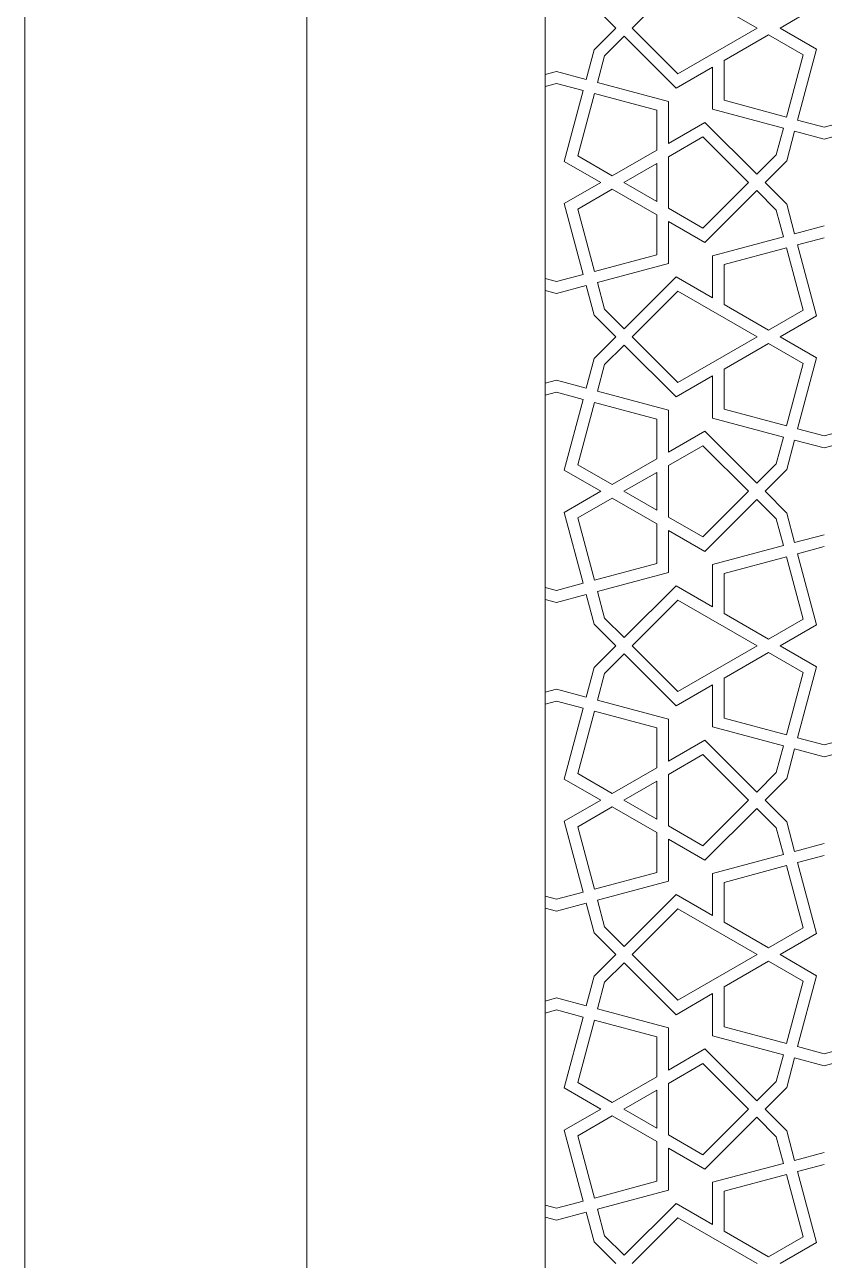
# Model space of a CAD drawing. Header units: metres. Extents: x 7064 to 15770, y 8440 to 11994.
# Drawn here: x 14418.8 to 14537.6, y 11085.3 to 11269.1 of the extents above; entities that cross this region are included whole.
import ezdxf

# ---------------------------------------------------------------- set-up
doc = ezdxf.new("R2010")
doc.units = ezdxf.units.M
doc.layers.add('GÖRÜNÜŞ 015-O4M', color=125, linetype='Continuous', lineweight=15)

msp = doc.modelspace()

# ---------------------------------------------------------------- linework, layer by layer
at = {"layer": 'GÖRÜNÜŞ 015-O4M', "color": 0}
for p, q in [((14509.073, 11268.621), (14515.861, 11275.409)), ((14515.861, 11275.409), (14527.617, 11268.621)), ((14503.415, 11271.846), (14506.64, 11268.621)), ((14536.483, 11271.754), (14531.057, 11268.621)), ((14503.415, 11265.396), (14506.64, 11268.621)), ((14509.073, 11268.621), (14515.861, 11261.834)), ((14515.861, 11261.834), (14527.617, 11268.621)), ((14536.483, 11265.489), (14531.057, 11268.621)), ((14504.958, 11264.506), (14507.857, 11267.405)), ((14507.857, 11267.405), (14515.578, 11259.684)), ((14522.723, 11263.81), (14529.337, 11267.628)), ((14534.48, 11264.659), (14529.337, 11267.628)), ((14503.415, 11265.396), (14502.235, 11260.991)), ((14533.657, 11254.942), (14536.483, 11265.489)), ((14504.958, 11264.506), (14503.896, 11260.546)), ((14522.723, 11257.871), (14522.723, 11263.81)), ((14531.996, 11255.387), (14534.48, 11264.659)), ((14497.83, 11262.171), (14496.129, 11261.716)), ((14497.83, 11262.171), (14502.235, 11260.991)), ((14515.578, 11259.684), (14521.003, 11262.817)), ((14521.003, 11256.552), (14521.003, 11262.817)), ((14497.83, 11260.391), (14496.129, 11259.935)), ((14497.83, 11260.391), (14501.79, 11259.33)), ((14501.79, 11259.33), (14498.964, 11248.782)), ((14503.896, 11260.546), (14514.443, 11257.72)), ((14503.451, 11258.884), (14500.967, 11249.612)), ((14503.451, 11258.884), (14512.723, 11256.4)), ((14514.443, 11257.72), (14514.443, 11251.455)), ((14531.996, 11255.387), (14522.723, 11257.871)), ((14512.723, 11256.4), (14512.723, 11250.461)), ((14531.551, 11253.725), (14521.003, 11256.552)), ((14519.869, 11254.587), (14514.443, 11251.455)), ((14527.59, 11246.866), (14519.869, 11254.587)), ((14537.617, 11253.881), (14533.657, 11254.942)), ((14537.617, 11253.881), (14541.578, 11254.942)), ((14519.586, 11252.438), (14514.443, 11249.468)), ((14526.374, 11245.65), (14519.586, 11252.438)), ((14530.489, 11249.765), (14531.551, 11253.725)), ((14532.031, 11248.875), (14533.212, 11253.28)), ((14537.617, 11252.1), (14533.212, 11253.28)), ((14537.617, 11252.1), (14542.023, 11253.28)), ((14512.723, 11250.461), (14506.11, 11246.643)), ((14504.39, 11245.65), (14498.964, 11248.782)), ((14506.11, 11246.643), (14500.967, 11249.612)), ((14512.723, 11248.475), (14507.83, 11245.65)), ((14512.723, 11242.824), (14512.723, 11248.475)), ((14514.443, 11241.831), (14514.443, 11249.468)), ((14530.489, 11249.765), (14527.59, 11246.866)), ((14532.031, 11248.875), (14528.806, 11245.65)), ((14504.39, 11245.65), (14498.964, 11242.517)), ((14506.11, 11244.657), (14500.967, 11241.688)), ((14512.723, 11240.838), (14506.11, 11244.657)), ((14512.723, 11242.824), (14507.83, 11245.65)), ((14526.374, 11245.65), (14519.586, 11238.862)), ((14532.031, 11242.425), (14528.806, 11245.65)), ((14527.59, 11244.434), (14519.869, 11236.713)), ((14530.489, 11241.535), (14527.59, 11244.434)), ((14501.79, 11231.97), (14498.964, 11242.517)), ((14503.451, 11232.415), (14500.967, 11241.688)), ((14519.586, 11238.862), (14514.443, 11241.831)), ((14530.489, 11241.535), (14531.551, 11237.574)), ((14532.031, 11242.425), (14533.212, 11238.019)), ((14512.723, 11234.9), (14512.723, 11240.838)), ((14514.443, 11233.58), (14514.443, 11239.845)), ((14519.869, 11236.713), (14514.443, 11239.845)), ((14537.617, 11239.2), (14533.212, 11238.019)), ((14531.551, 11237.574), (14521.003, 11234.748)), ((14537.617, 11237.419), (14533.657, 11236.358)), ((14531.996, 11235.913), (14522.723, 11233.428)), ((14531.996, 11235.913), (14534.48, 11226.641)), ((14533.657, 11236.358), (14536.483, 11225.811)), ((14503.451, 11232.415), (14512.723, 11234.9)), ((14503.896, 11230.754), (14514.443, 11233.58)), ((14521.003, 11234.748), (14521.003, 11228.483)), ((14497.83, 11230.909), (14501.79, 11231.97)), ((14522.723, 11233.428), (14522.723, 11227.49)), ((14497.83, 11230.909), (14496.129, 11231.365)), ((14497.83, 11229.128), (14502.235, 11230.309)), ((14503.415, 11225.903), (14502.235, 11230.309)), ((14504.958, 11226.794), (14503.896, 11230.754)), ((14507.857, 11223.895), (14515.578, 11231.616)), ((14515.578, 11231.616), (14521.003, 11228.483)), ((14497.83, 11229.128), (14496.129, 11229.584)), ((14509.073, 11222.678), (14515.861, 11229.466)), ((14515.861, 11229.466), (14527.617, 11222.678)), ((14504.958, 11226.794), (14507.857, 11223.895)), ((14522.723, 11227.49), (14529.337, 11223.671)), ((14534.48, 11226.641), (14529.337, 11223.671)), ((14503.415, 11225.903), (14506.64, 11222.678)), ((14536.483, 11225.811), (14531.057, 11222.678)), ((14503.415, 11219.453), (14506.64, 11222.678)), ((14509.073, 11222.678), (14515.861, 11215.891)), ((14515.861, 11215.891), (14527.617, 11222.678)), ((14536.483, 11219.546), (14531.057, 11222.678)), ((14504.958, 11218.563), (14507.857, 11221.462)), ((14507.857, 11221.462), (14515.578, 11213.741)), ((14522.723, 11217.867), (14529.337, 11221.685)), ((14534.48, 11218.716), (14529.337, 11221.685)), ((14503.415, 11219.453), (14502.235, 11215.048)), ((14533.657, 11208.999), (14536.483, 11219.546)), ((14504.958, 11218.563), (14503.896, 11214.603)), ((14522.723, 11211.928), (14522.723, 11217.867)), ((14531.996, 11209.444), (14534.48, 11218.716)), ((14497.83, 11216.228), (14496.129, 11215.773)), ((14497.83, 11216.228), (14502.235, 11215.048)), ((14515.578, 11213.741), (14521.003, 11216.874)), ((14521.003, 11210.609), (14521.003, 11216.874)), ((14497.83, 11214.448), (14496.129, 11213.992)), ((14497.83, 11214.448), (14501.79, 11213.387)), ((14501.79, 11213.387), (14498.964, 11202.839)), ((14503.896, 11214.603), (14514.443, 11211.777)), ((14503.451, 11212.941), (14500.967, 11203.669)), ((14503.451, 11212.941), (14512.723, 11210.457)), ((14514.443, 11211.777), (14514.443, 11205.512)), ((14531.996, 11209.444), (14522.723, 11211.928)), ((14512.723, 11210.457), (14512.723, 11204.519)), ((14531.551, 11207.782), (14521.003, 11210.609)), ((14519.869, 11208.644), (14514.443, 11205.512)), ((14527.59, 11200.923), (14519.869, 11208.644)), ((14537.617, 11207.938), (14533.657, 11208.999)), ((14537.617, 11207.938), (14541.578, 11208.999)), ((14519.586, 11206.495), (14514.443, 11203.525)), ((14526.374, 11199.707), (14519.586, 11206.495)), ((14530.489, 11203.822), (14531.551, 11207.782)), ((14532.031, 11202.932), (14533.212, 11207.337)), ((14537.617, 11206.157), (14533.212, 11207.337)), ((14537.617, 11206.157), (14542.023, 11207.337)), ((14512.723, 11204.519), (14506.11, 11200.7)), ((14504.39, 11199.707), (14498.964, 11202.839)), ((14506.11, 11200.7), (14500.967, 11203.669)), ((14512.723, 11202.532), (14507.83, 11199.707)), ((14512.723, 11196.881), (14512.723, 11202.532)), ((14514.443, 11195.888), (14514.443, 11203.525)), ((14530.489, 11203.822), (14527.59, 11200.923)), ((14532.031, 11202.932), (14528.806, 11199.707)), ((14504.39, 11199.707), (14498.964, 11196.574)), ((14506.11, 11198.714), (14500.967, 11195.745)), ((14512.723, 11194.895), (14506.11, 11198.714)), ((14512.723, 11196.881), (14507.83, 11199.707)), ((14526.374, 11199.707), (14519.586, 11192.919)), ((14532.031, 11196.482), (14528.806, 11199.707)), ((14527.59, 11198.491), (14519.869, 11190.77)), ((14530.489, 11195.592), (14527.59, 11198.491)), ((14501.79, 11186.027), (14498.964, 11196.574)), ((14503.451, 11186.472), (14500.967, 11195.745)), ((14519.586, 11192.919), (14514.443, 11195.888)), ((14530.489, 11195.592), (14531.551, 11191.631)), ((14532.031, 11196.482), (14533.212, 11192.076)), ((14512.723, 11188.957), (14512.723, 11194.895)), ((14514.443, 11187.637), (14514.443, 11193.902)), ((14519.869, 11190.77), (14514.443, 11193.902)), ((14537.617, 11193.257), (14533.212, 11192.076)), ((14531.551, 11191.631), (14521.003, 11188.805)), ((14537.617, 11191.476), (14533.657, 11190.415)), ((14531.996, 11189.97), (14522.723, 11187.485)), ((14531.996, 11189.97), (14534.48, 11180.698)), ((14533.657, 11190.415), (14536.483, 11179.868)), ((14503.451, 11186.472), (14512.723, 11188.957)), ((14503.896, 11184.811), (14514.443, 11187.637)), ((14521.003, 11188.805), (14521.003, 11182.54)), ((14497.83, 11184.966), (14501.79, 11186.027)), ((14522.723, 11187.485), (14522.723, 11181.547)), ((14497.83, 11184.966), (14496.129, 11185.422)), ((14497.83, 11183.185), (14502.235, 11184.366)), ((14503.415, 11179.96), (14502.235, 11184.366)), ((14504.958, 11180.851), (14503.896, 11184.811)), ((14507.857, 11177.952), (14515.578, 11185.673)), ((14515.578, 11185.673), (14521.003, 11182.54)), ((14497.83, 11183.185), (14496.129, 11183.641)), ((14509.073, 11176.735), (14515.861, 11183.523)), ((14515.861, 11183.523), (14527.617, 11176.735)), ((14504.958, 11180.851), (14507.857, 11177.952)), ((14522.723, 11181.547), (14529.337, 11177.728)), ((14534.48, 11180.698), (14529.337, 11177.728)), ((14503.415, 11179.96), (14506.64, 11176.735)), ((14536.483, 11179.868), (14531.057, 11176.735)), ((14503.415, 11173.51), (14506.64, 11176.735)), ((14509.073, 11176.735), (14515.861, 11169.948)), ((14515.861, 11169.948), (14527.617, 11176.735)), ((14536.483, 11173.603), (14531.057, 11176.735)), ((14504.958, 11172.62), (14507.857, 11175.519)), ((14507.857, 11175.519), (14515.578, 11167.798)), ((14522.723, 11171.924), (14529.337, 11175.742)), ((14534.48, 11172.773), (14529.337, 11175.742)), ((14503.415, 11173.51), (14502.235, 11169.105)), ((14533.657, 11163.056), (14536.483, 11173.603)), ((14504.958, 11172.62), (14503.896, 11168.66)), ((14522.723, 11165.985), (14522.723, 11171.924)), ((14531.996, 11163.501), (14534.48, 11172.773)), ((14497.83, 11170.285), (14496.129, 11169.83)), ((14497.83, 11170.285), (14502.235, 11169.105)), ((14515.578, 11167.798), (14521.003, 11170.931)), ((14521.003, 11164.666), (14521.003, 11170.931)), ((14497.83, 11168.505), (14496.129, 11168.049)), ((14497.83, 11168.505), (14501.79, 11167.444)), ((14501.79, 11167.444), (14498.964, 11156.896)), ((14503.896, 11168.66), (14514.443, 11165.834)), ((14503.451, 11166.998), (14500.967, 11157.726)), ((14503.451, 11166.998), (14512.723, 11164.514)), ((14514.443, 11165.834), (14514.443, 11159.569)), ((14531.996, 11163.501), (14522.723, 11165.985)), ((14512.723, 11164.514), (14512.723, 11158.576)), ((14531.551, 11161.839), (14521.003, 11164.666)), ((14519.869, 11162.701), (14514.443, 11159.569)), ((14527.59, 11154.98), (14519.869, 11162.701)), ((14537.617, 11161.995), (14533.657, 11163.056)), ((14537.617, 11161.995), (14541.578, 11163.056)), ((14519.586, 11160.552), (14514.443, 11157.582)), ((14526.374, 11153.764), (14519.586, 11160.552)), ((14530.489, 11157.879), (14531.551, 11161.839)), ((14532.031, 11156.989), (14533.212, 11161.394)), ((14537.617, 11160.214), (14533.212, 11161.394)), ((14537.617, 11160.214), (14542.023, 11161.394)), ((14512.723, 11158.576), (14506.11, 11154.757)), ((14504.39, 11153.764), (14498.964, 11156.896)), ((14506.11, 11154.757), (14500.967, 11157.726)), ((14512.723, 11156.589), (14507.83, 11153.764)), ((14512.723, 11150.938), (14512.723, 11156.589)), ((14514.443, 11149.945), (14514.443, 11157.582)), ((14530.489, 11157.879), (14527.59, 11154.98)), ((14532.031, 11156.989), (14528.806, 11153.764)), ((14504.39, 11153.764), (14498.964, 11150.631)), ((14506.11, 11152.771), (14500.967, 11149.802)), ((14512.723, 11148.952), (14506.11, 11152.771)), ((14512.723, 11150.938), (14507.83, 11153.764)), ((14526.374, 11153.764), (14519.586, 11146.976)), ((14532.031, 11150.539), (14528.806, 11153.764)), ((14527.59, 11152.548), (14519.869, 11144.827)), ((14530.489, 11149.649), (14527.59, 11152.548)), ((14501.79, 11140.084), (14498.964, 11150.631)), ((14503.451, 11140.529), (14500.967, 11149.802)), ((14519.586, 11146.976), (14514.443, 11149.945)), ((14530.489, 11149.649), (14531.551, 11145.688)), ((14532.031, 11150.539), (14533.212, 11146.133)), ((14512.723, 11143.014), (14512.723, 11148.952)), ((14514.443, 11141.694), (14514.443, 11147.959)), ((14519.869, 11144.827), (14514.443, 11147.959)), ((14537.617, 11147.314), (14533.212, 11146.133)), ((14531.551, 11145.688), (14521.003, 11142.862)), ((14537.617, 11145.533), (14533.657, 11144.472)), ((14531.996, 11144.027), (14522.723, 11141.542)), ((14531.996, 11144.027), (14534.48, 11134.755)), ((14533.657, 11144.472), (14536.483, 11133.925)), ((14503.451, 11140.529), (14512.723, 11143.014)), ((14503.896, 11138.868), (14514.443, 11141.694)), ((14521.003, 11142.862), (14521.003, 11136.597)), ((14497.83, 11139.023), (14501.79, 11140.084)), ((14522.723, 11141.542), (14522.723, 11135.604)), ((14497.83, 11139.023), (14496.129, 11139.479)), ((14497.83, 11137.242), (14502.235, 11138.423)), ((14503.415, 11134.017), (14502.235, 11138.423)), ((14504.958, 11134.908), (14503.896, 11138.868)), ((14507.857, 11132.009), (14515.578, 11139.73)), ((14515.578, 11139.73), (14521.003, 11136.597)), ((14497.83, 11137.242), (14496.129, 11137.698)), ((14509.073, 11130.792), (14515.861, 11137.58)), ((14515.861, 11137.58), (14527.617, 11130.792)), ((14504.958, 11134.908), (14507.857, 11132.009)), ((14522.723, 11135.604), (14529.337, 11131.785)), ((14534.48, 11134.755), (14529.337, 11131.785)), ((14503.415, 11134.017), (14506.64, 11130.792)), ((14536.483, 11133.925), (14531.057, 11130.792)), ((14503.415, 11127.567), (14506.64, 11130.792)), ((14509.073, 11130.792), (14515.861, 11124.005)), ((14515.861, 11124.005), (14527.617, 11130.792)), ((14536.483, 11127.66), (14531.057, 11130.792)), ((14504.958, 11126.677), (14507.857, 11129.576)), ((14507.857, 11129.576), (14515.578, 11121.855)), ((14522.723, 11125.981), (14529.337, 11129.799)), ((14534.48, 11126.83), (14529.337, 11129.799)), ((14503.415, 11127.567), (14502.235, 11123.162)), ((14533.657, 11117.113), (14536.483, 11127.66)), ((14504.958, 11126.677), (14503.896, 11122.717)), ((14522.723, 11120.042), (14522.723, 11125.981)), ((14531.996, 11117.558), (14534.48, 11126.83)), ((14497.83, 11124.342), (14496.129, 11123.887)), ((14497.83, 11124.342), (14502.235, 11123.162)), ((14515.578, 11121.855), (14521.003, 11124.988)), ((14521.003, 11118.723), (14521.003, 11124.988)), ((14497.83, 11122.562), (14496.129, 11122.106)), ((14497.83, 11122.562), (14501.79, 11121.501)), ((14501.79, 11121.501), (14498.964, 11110.953)), ((14503.896, 11122.717), (14514.443, 11119.891)), ((14503.451, 11121.055), (14500.967, 11111.783)), ((14503.451, 11121.055), (14512.723, 11118.571)), ((14514.443, 11119.891), (14514.443, 11113.626)), ((14531.996, 11117.558), (14522.723, 11120.042)), ((14512.723, 11118.571), (14512.723, 11112.633)), ((14531.551, 11115.897), (14521.003, 11118.723)), ((14519.869, 11116.758), (14514.443, 11113.626)), ((14527.59, 11109.037), (14519.869, 11116.758)), ((14537.617, 11116.052), (14533.657, 11117.113)), ((14537.617, 11116.052), (14541.578, 11117.113)), ((14519.586, 11114.609), (14514.443, 11111.64)), ((14526.374, 11107.821), (14519.586, 11114.609)), ((14530.489, 11111.936), (14531.551, 11115.897)), ((14532.031, 11111.046), (14533.212, 11115.451)), ((14537.617, 11114.271), (14533.212, 11115.451)), ((14537.617, 11114.271), (14542.023, 11115.451)), ((14512.723, 11112.633), (14506.11, 11108.814)), ((14504.39, 11107.821), (14498.964, 11110.953)), ((14506.11, 11108.814), (14500.967, 11111.783)), ((14512.723, 11110.646), (14507.83, 11107.821)), ((14512.723, 11104.995), (14512.723, 11110.646)), ((14514.443, 11104.002), (14514.443, 11111.64)), ((14530.489, 11111.936), (14527.59, 11109.037)), ((14532.031, 11111.046), (14528.806, 11107.821)), ((14504.39, 11107.821), (14498.964, 11104.688)), ((14506.11, 11106.828), (14500.967, 11103.859)), ((14512.723, 11103.009), (14506.11, 11106.828)), ((14512.723, 11104.995), (14507.83, 11107.821)), ((14526.374, 11107.821), (14519.586, 11101.033)), ((14532.031, 11104.596), (14528.806, 11107.821)), ((14527.59, 11106.605), (14519.869, 11098.884)), ((14530.489, 11103.706), (14527.59, 11106.605)), ((14501.79, 11094.141), (14498.964, 11104.688)), ((14503.451, 11094.586), (14500.967, 11103.859)), ((14519.586, 11101.033), (14514.443, 11104.002)), ((14530.489, 11103.706), (14531.551, 11099.745)), ((14532.031, 11104.596), (14533.212, 11100.19)), ((14512.723, 11097.071), (14512.723, 11103.009)), ((14514.443, 11095.751), (14514.443, 11102.016)), ((14519.869, 11098.884), (14514.443, 11102.016)), ((14537.617, 11101.371), (14533.212, 11100.19)), ((14531.551, 11099.745), (14521.003, 11096.919)), ((14537.617, 11099.59), (14533.657, 11098.529)), ((14531.996, 11098.084), (14522.723, 11095.599)), ((14531.996, 11098.084), (14534.48, 11088.812)), ((14533.657, 11098.529), (14536.483, 11087.982)), ((14503.451, 11094.586), (14512.723, 11097.071)), ((14503.896, 11092.925), (14514.443, 11095.751)), ((14521.003, 11096.919), (14521.003, 11090.654)), ((14497.83, 11093.08), (14501.79, 11094.141)), ((14522.723, 11095.599), (14522.723, 11089.661)), ((14497.83, 11093.08), (14496.129, 11093.536)), ((14497.83, 11091.299), (14502.235, 11092.48)), ((14503.415, 11088.074), (14502.235, 11092.48)), ((14504.958, 11088.965), (14503.896, 11092.925)), ((14507.857, 11086.066), (14515.578, 11093.787)), ((14515.578, 11093.787), (14521.003, 11090.654)), ((14497.83, 11091.299), (14496.129, 11091.755)), ((14509.073, 11084.849), (14515.861, 11091.637)), ((14515.861, 11091.637), (14527.617, 11084.849)), ((14504.958, 11088.965), (14507.857, 11086.066)), ((14522.723, 11089.661), (14529.337, 11085.842)), ((14534.48, 11088.812), (14529.337, 11085.842)), ((14503.415, 11088.074), (14506.64, 11084.849)), ((14536.483, 11087.982), (14531.057, 11084.849))]:
    msp.add_line(p, q, dxfattribs=at)
for points in [[(14418.758, 10713.656), (14418.758, 11338.549, -0.2619237), (14581.516, 11587.093, 0.0322607), (14740.628, 11684.731, 0.0322609), (14899.739, 11587.094, -0.2617735), (15062.497, 11338.548), (15062.497, 10713.656)], [(14460.71, 10713.656), (14460.71, 11337.081, -0.2606777), (14600.968, 11549.923, 0.0273462), (14740.628, 11633.727, 0.0273454), (14880.282, 11549.926, -0.2605168), (15020.545, 11337.074), (15020.545, 10713.656)]]:
    msp.add_lwpolyline(points, format="xyb", dxfattribs=at)
at = {"layer": 'GÖRÜNÜŞ 015-O4M', "color": 1}
msp.add_lwpolyline([(14985.127, 10713.656), (14985.127, 11323.802, 0.2594207), (14860.873, 11511.333, -0.024865), (14740.628, 11585.699, -0.0248666), (14620.372, 11511.328, 0.2595908), (14496.129, 11323.813), (14496.129, 10713.656)], format="xyb", dxfattribs=at)

doc.saveas('drawing.dxf')
